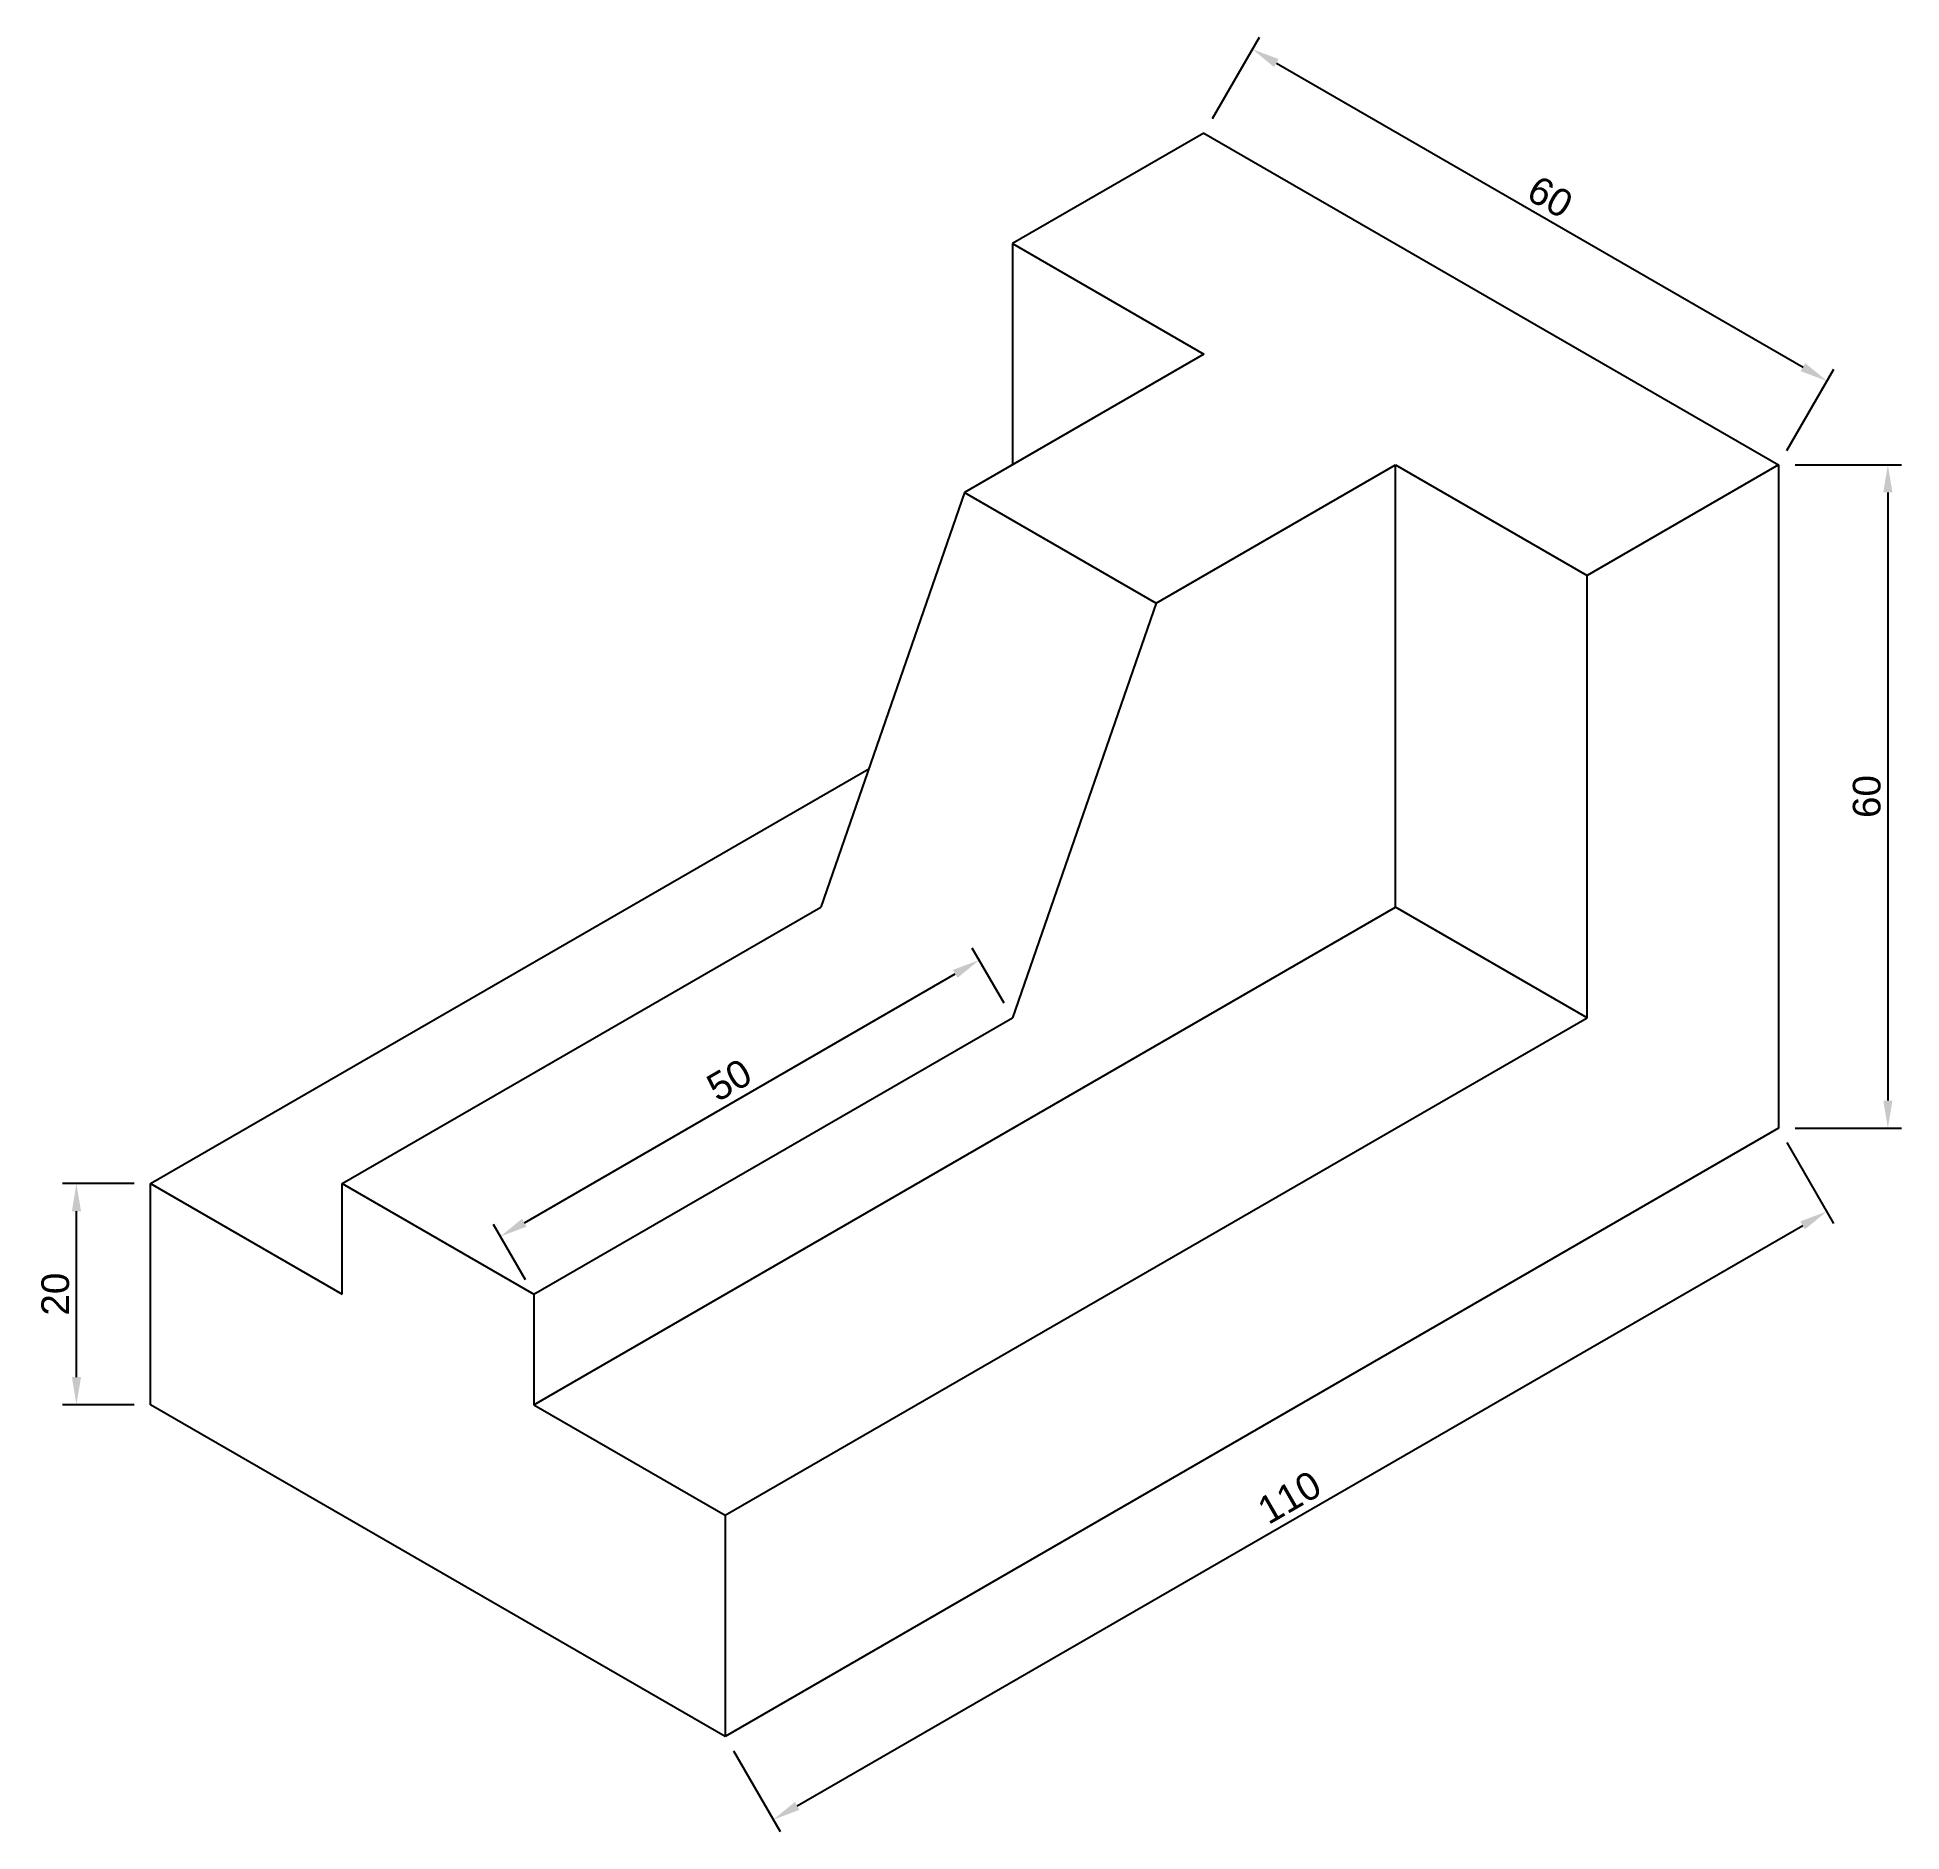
# Model space of a CAD drawing. Header units: millimetres. Extents: x 2704 to 2873, y 2835 to 2997.
import ezdxf

# ---------------------------------------------------------------- set-up
doc = ezdxf.new("R2010")
doc.units = ezdxf.units.MM
doc.styles.get("Standard").update_dxf_attribs({"font": 'arial.ttf'})
doc.dimstyles.new('ISO-25', dxfattribs={"dimtxt": 2.5, "dimasz": 2.5, "dimexe": 1.25, "dimexo": 1.5, "dimtad": 1, "dimtxsty": 'Standard', "dimcen": 2.5, "dimadec": 0, "dimazin": 0, "dimtfac": 1, "dimtmove": 0, "dimatfit": 3, "dimfxl": 1, "dimarcsym": 0})

# ---------------------------------------------------------------- blocks, each defined once
blk = doc.blocks.new('*D1')
at = {"color": 0, "lineweight": -2, "transparency": 16777216}
for p, q in [((2810.43, 2990.02), (2814.68, 2997.38)), ((2816.22, 2995.05), (2863.85, 2967.55)), ((2862.39, 2960.02), (2866.64, 2967.38))]:
    blk.add_line(p, q, dxfattribs=at)
at = {"color": 0, "transparency": 16777216}
for points in [[(2816.42, 2995.41), (2816.01, 2994.68), (2814.05, 2996.3)], [(2864.05, 2967.91), (2863.64, 2967.18), (2866.01, 2966.3)]]:
    blk.add_solid(points, dxfattribs=at)
at = {"layer": 'Defpoints', "color": 0, "transparency": 16777216}
for p in [(2809.68, 2988.72), (2866.01, 2966.3), (2861.64, 2958.72)]:
    blk.add_point(p, dxfattribs=at)
at = {"color": 0, "transparency": 16777216, "insert": (2840.98, 2982.94), "char_height": 2.5, "attachment_point": 5, "rotation": 330}
blk.add_mtext('60', dxfattribs=at)
blk = doc.blocks.new('*D2')
at = {"color": 0, "lineweight": -2, "transparency": 16777216}
for p, q in [((2791.6, 2910.02), (2788.72, 2915.02)), ((2748.21, 2890.18), (2787.18, 2912.68)), ((2748.3, 2885.02), (2745.42, 2890.02))]:
    blk.add_line(p, q, dxfattribs=at)
at = {"color": 0, "transparency": 16777216}
for points in [[(2786.97, 2913.04), (2787.39, 2912.32), (2789.34, 2913.93)], [(2748, 2890.54), (2748.41, 2889.82), (2746.04, 2888.93)]]:
    blk.add_solid(points, dxfattribs=at)
at = {"layer": 'Defpoints', "color": 0, "transparency": 16777216}
for p in [(2789.34, 2913.93), (2792.35, 2908.72), (2749.05, 2883.72)]:
    blk.add_point(p, dxfattribs=at)
at = {"color": 0, "transparency": 16777216, "insert": (2766.74, 2903.08), "char_height": 2.5, "attachment_point": 5, "rotation": 30}
blk.add_mtext('50', dxfattribs=at)
blk = doc.blocks.new('*D3')
at = {"color": 0, "lineweight": -2, "transparency": 16777216}
for p, q in [((2712.91, 2893.72), (2706.45, 2893.72)), ((2707.7, 2876.22), (2707.7, 2891.22)), ((2712.91, 2873.72), (2706.45, 2873.72))]:
    blk.add_line(p, q, dxfattribs=at)
at = {"color": 0, "transparency": 16777216}
for points in [[(2707.29, 2891.22), (2708.12, 2891.22), (2707.7, 2893.72)], [(2707.29, 2876.22), (2708.12, 2876.22), (2707.7, 2873.72)]]:
    blk.add_solid(points, dxfattribs=at)
at = {"layer": 'Defpoints', "color": 0, "transparency": 16777216}
for p in [(2707.7, 2893.72), (2714.41, 2893.72), (2714.41, 2873.72)]:
    blk.add_point(p, dxfattribs=at)
at = {"color": 0, "transparency": 16777216, "insert": (2705.8, 2883.72), "char_height": 2.5, "attachment_point": 5, "rotation": 90}
blk.add_mtext('20', dxfattribs=at)
blk = doc.blocks.new('*D4')
at = {"color": 0, "lineweight": -2, "transparency": 16777216}
for p, q in [((2862.39, 2897.42), (2866.61, 2890.11)), ((2772.89, 2837.44), (2863.82, 2889.94)), ((2767.12, 2842.42), (2771.35, 2835.11))]:
    blk.add_line(p, q, dxfattribs=at)
at = {"color": 0, "transparency": 16777216}
for points in [[(2863.61, 2890.3), (2864.03, 2889.58), (2865.98, 2891.19)], [(2772.68, 2837.8), (2773.09, 2837.08), (2770.72, 2836.19)]]:
    blk.add_solid(points, dxfattribs=at)
at = {"layer": 'Defpoints', "color": 0, "transparency": 16777216}
for p in [(2861.64, 2898.72), (2865.98, 2891.19), (2766.37, 2843.72)]:
    blk.add_point(p, dxfattribs=at)
at = {"color": 0, "transparency": 16777216, "insert": (2817.4, 2865.34), "char_height": 2.5, "attachment_point": 5, "rotation": 30}
blk.add_mtext('110', dxfattribs=at)
blk = doc.blocks.new('*D5')
at = {"color": 0, "lineweight": -2, "transparency": 16777216}
for p, q in [((2863.14, 2958.72), (2872.77, 2958.72)), ((2871.52, 2956.22), (2871.52, 2901.22)), ((2863.14, 2898.72), (2872.77, 2898.72))]:
    blk.add_line(p, q, dxfattribs=at)
at = {"color": 0, "transparency": 16777216}
for points in [[(2871.11, 2956.22), (2871.94, 2956.22), (2871.52, 2958.72)], [(2871.11, 2901.22), (2871.94, 2901.22), (2871.52, 2898.72)]]:
    blk.add_solid(points, dxfattribs=at)
at = {"layer": 'Defpoints', "color": 0, "transparency": 16777216}
for p in [(2861.64, 2958.72), (2861.64, 2898.72), (2871.52, 2898.72)]:
    blk.add_point(p, dxfattribs=at)
at = {"color": 0, "transparency": 16777216, "insert": (2869.62, 2928.72), "char_height": 2.5, "attachment_point": 5, "rotation": 90}
blk.add_mtext('60', dxfattribs=at)

msp = doc.modelspace()

# ---------------------------------------------------------------- linework, layer by layer
for p, q in [((2809.675, 2988.718), (2792.355, 2978.718)), ((2809.675, 2988.718), (2861.637, 2958.718)), ((2792.355, 2978.718), (2809.675, 2968.718)), ((2792.355, 2978.718), (2792.355, 2958.718)), ((2809.675, 2968.718), (2788.024, 2956.218)), ((2805.345, 2946.218), (2826.996, 2958.718)), ((2826.996, 2918.718), (2826.996, 2958.718)), ((2826.996, 2958.718), (2844.316, 2948.718)), ((2861.637, 2958.718), (2844.316, 2948.718)), ((2861.637, 2958.718), (2861.637, 2898.718)), ((2788.024, 2956.218), (2775.034, 2918.718)), ((2788.024, 2956.218), (2805.345, 2946.218)), ((2844.316, 2908.718), (2844.316, 2948.718)), ((2805.345, 2946.218), (2792.355, 2908.718)), ((2714.412, 2893.718), (2779.364, 2931.218)), ((2731.733, 2893.718), (2775.034, 2918.718)), ((2749.053, 2873.718), (2826.996, 2918.718)), ((2775.034, 2918.718), (2775.034, 2918.718)), ((2844.316, 2908.718), (2826.996, 2918.718)), ((2749.053, 2883.718), (2792.355, 2908.718)), ((2766.374, 2863.718), (2844.316, 2908.718)), ((2861.637, 2898.718), (2766.374, 2843.718)), ((2714.412, 2873.718), (2714.412, 2893.718)), ((2714.412, 2893.718), (2731.733, 2883.718)), ((2731.733, 2883.718), (2731.733, 2893.718)), ((2731.733, 2893.718), (2749.053, 2883.718)), ((2749.053, 2883.718), (2749.053, 2873.718)), ((2766.374, 2843.718), (2714.412, 2873.718)), ((2749.053, 2873.718), (2766.374, 2863.718)), ((2766.374, 2863.718), (2766.374, 2843.718))]:
    msp.add_line(p, q)

# ---------------------------------------------------------------- dimensions: what is measured, and where the dimension line sits
for p1, p2, distance, picture, middle in [((2809.675, 2988.718), (2861.637, 2958.718), 8.75, '*D1', (2840.982, 2982.942)), ((2861.637, 2958.718), (2861.637, 2898.718), 9.888, '*D5', (2869.623, 2928.718)), ((2749.053, 2883.718), (2792.355, 2908.718), 6.024, '*D2', (2766.741, 2903.081)), ((2766.374, 2843.718), (2861.637, 2898.718), -8.694, '*D4', (2817.401, 2865.335)), ((2714.412, 2873.718), (2714.412, 2893.718), 6.709, '*D3', (2705.802, 2883.718))]:
    dim = msp.add_aligned_dim(p1=p1, p2=p2, distance=distance, dimstyle='ISO-25')
    dim.commit()
    dim.dimension.update_dxf_attribs({"geometry": picture, "text_midpoint": middle})

doc.saveas('drawing.dxf')
